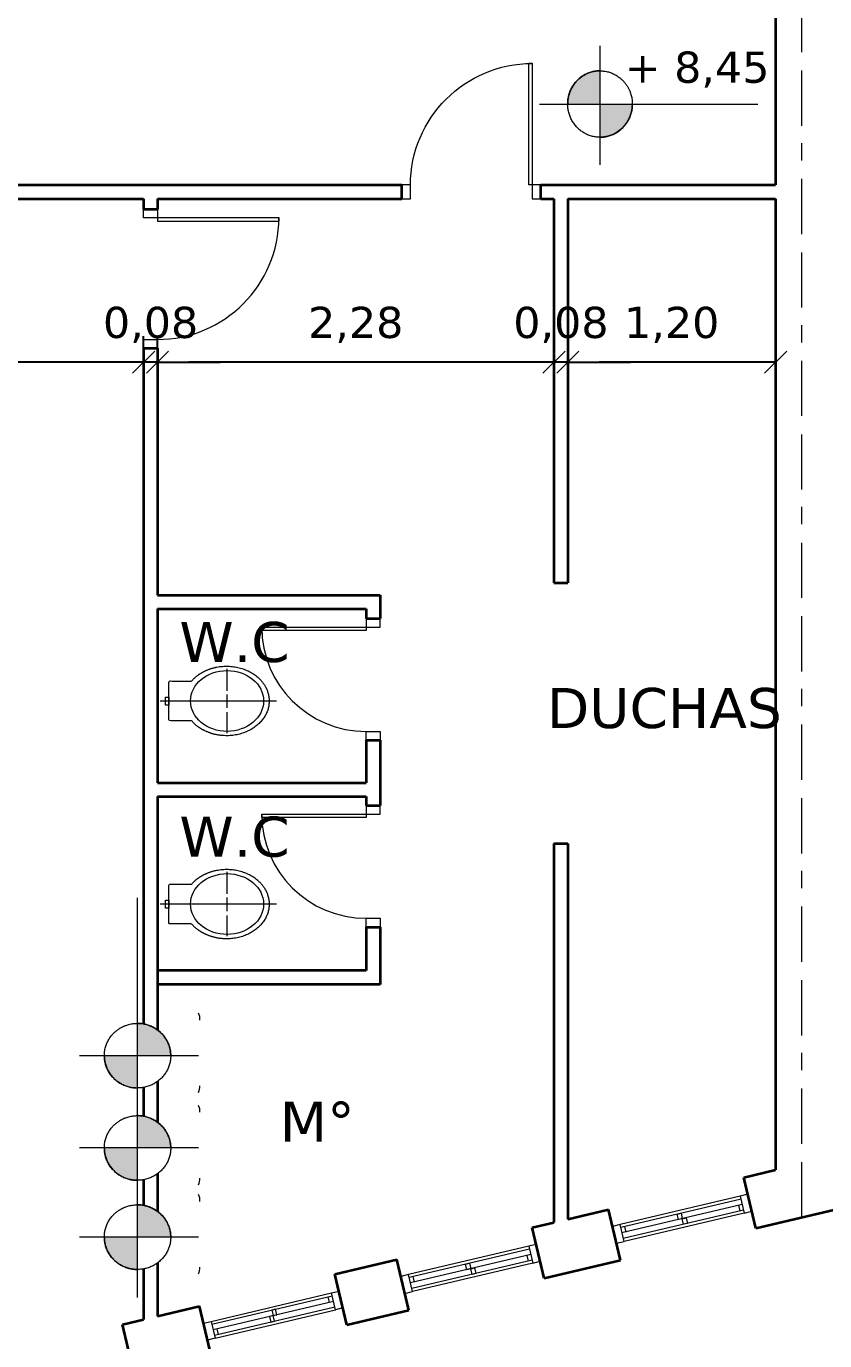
# Model space of a CAD drawing. Header units: metres. Extents: x -163 to 91, y -12 to 67.
# Drawn here: x -80.4 to -75.81, y -5.01 to 2.55 of the extents above; entities that cross this region are included whole.
import ezdxf

# ---------------------------------------------------------------- set-up
doc = ezdxf.new("R2010")
doc.units = ezdxf.units.M
doc.header["$LTSCALE"] = 0.508
doc.header["$PDMODE"] = 1
doc.header["$PDSIZE"] = -2
doc.linetypes.add('STYLE_07', pattern=[1.875, 0.625, -0.20828, 0.625, -0.20836, 0.06943, -0.13893])
doc.layers.get('0').update_dxf_attribs({"lineweight": 18})
for name, color, linetype, lineweight in [('CARPINTERIA', 7, 'Continuous', 13), ('Dimension', 7, 'Continuous', 5), ('Muros', 7, 'Continuous', 35), ('None', 7, 'Continuous', 5), ('Zócalo', 7, 'Continuous', 9)]:
    doc.layers.add(name, color=color, linetype=linetype, lineweight=lineweight)
doc.styles.add('HoratioDBol', font='')
doc.styles.add('Verdana', font='verdana.ttf')
doc.styles.get('HoratioDBol').set_extended_font_data('HoratioDBol')
doc.dimstyles.new('personal', dxfattribs={"dimtxt": 0.214974, "dimasz": 0.179989, "dimexe": 0.15, "dimexo": 0.159, "dimgap": 0.001, "dimtad": 1, "dimzin": 3, "dimtxsty": 'HoratioDBol', "dimblk": 'VW_SLASH', "dimcen": 0, "dimdle": 0.001, "dimazin": 0, "dimtfac": 0.8, "dimtix": 1, "dimtmove": 0, "dimatfit": 0, "dimldrblk": 'VW_CONCAVEFILLED', "dimfxl": 0, "dimfrac": 2, "dimtolj": 1, "dimtzin": 3, "dimarcsym": 0})

# ---------------------------------------------------------------- blocks, each defined once
blk = doc.blocks.new('VE80')
at = {"layer": 'CARPINTERIA', "color": 0}
for p, q in [((-0.3545, 0.05), (0.3566, 0.05)), ((-0.3545, 0.0325), (0.3566, 0.0325)), ((-0.3322, -0.0008), (-0.3322, 0.0325)), ((0.3325, 0.0008), (0.3325, -0.0325)), ((-0.3545, -0.0008), (0.3566, -0.0008)), ((-0.3545, -0.0328), (0.3563, -0.0328)), ((-0.3545, -0.05), (0.3566, -0.05))]:
    blk.add_line(p, q, dxfattribs=at)
at = {"layer": 'CARPINTERIA', "color": 0, "flags": 128}
for points in [[(-0.3545, 0.05), (-0.3989, 0.05), (-0.3989, -0.05), (-0.3545, -0.05)], [(-0.0221, 0.0328), (0.0001, 0.0328), (0.0001, 0), (-0.0221, 0)], [(0.0001, 0), (0.0223, 0), (0.0223, -0.0328), (0.0001, -0.0328)], [(0.4011, 0.05), (0.3566, 0.05), (0.3566, -0.05), (0.4011, -0.05)]]:
    blk.add_lwpolyline(points, close=True, dxfattribs=at)
blk = doc.blocks.new('P 0.80 (0.10)')
at = {"layer": 'CARPINTERIA', "color": 0, "flags": 128}
for points in [[(-0.33, 0.739), (-0.35, 0.739), (-0.35, 0.04), (-0.33, 0.04)], [(-0.4, 0.0395), (-0.35, 0.0395), (-0.35, -0.0405), (-0.4, -0.0405)], [(0.35, 0.0395), (0.4, 0.0395), (0.4, -0.0405), (0.35, -0.0405)]]:
    blk.add_lwpolyline(points, close=True, dxfattribs=at)
at = {"layer": 'CARPINTERIA', "color": 0}
blk.add_arc((-0.35, 0.038), 0.7, 0, 90, dxfattribs=at)
blk = doc.blocks.new('Group')
at = {"color": 0, "linetype": 'Continuous', "lineweight": 20}
blk.add_wipeout([(0.135, 0.4615), (0.1341, 0.4628), (0.1332, 0.4641), (0.1322, 0.4653), (0.1313, 0.4666), (0.1304, 0.4679), (0.1294, 0.4691), (0.1285, 0.4703), (0.1275, 0.4716), (0.1265, 0.4728), (0.1255, 0.474), (0.1245, 0.4752), (0.1235, 0.4763), (0.1225, 0.4775), (0.1215, 0.4787), (0.1205, 0.4798), (0.1195, 0.481), (0.1184, 0.4821), (0.1174, 0.4832), (0.1163, 0.4843), (0.1153, 0.4854), (0.1142, 0.4865), (0.1131, 0.4876), (0.112, 0.4887), (0.1109, 0.4897), (0.1098, 0.4908), (0.1087, 0.4918), (0.1076, 0.4929), (0.1065, 0.4939), (0.1053, 0.4949), (0.1042, 0.4959), (0.103, 0.4969), (0.1019, 0.4979), (0.1007, 0.4988), (0.0995, 0.4998), (0.0983, 0.5008), (0.0972, 0.5017), (0.096, 0.5026), (0.0947, 0.5036), (0.0935, 0.5045), (0.0923, 0.5054), (0.0911, 0.5063), (0.0898, 0.5071), (0.0886, 0.508), (0.0873, 0.5089), (0.0861, 0.5097), (0.0848, 0.5106), (0.0835, 0.5114), (0.0822, 0.5122), (0.0809, 0.513), (0.0796, 0.5138), (0.0783, 0.5146), (0.077, 0.5154), (0.0757, 0.5162), (0.0743, 0.5169), (0.073, 0.5177), (0.0716, 0.5184), (0.0703, 0.5192), (0.0689, 0.5199), (0.0675, 0.5206), (0.0661, 0.5213), (0.0647, 0.522), (0.0633, 0.5227), (0.0619, 0.5233), (0.0605, 0.524), (0.0591, 0.5246), (0.0577, 0.5253), (0.0562, 0.5259), (0.0548, 0.5265), (0.0534, 0.5271), (0.0519, 0.5277), (0.0505, 0.5283), (0.0491, 0.5288), (0.0476, 0.5294), (0.0462, 0.5299), (0.0447, 0.5305), (0.0433, 0.531), (0.0419, 0.5315), (0.0404, 0.5319), (0.039, 0.5324), (0.0375, 0.5329), (0.036, 0.5333), (0.0346, 0.5338), (0.0331, 0.5342), (0.0317, 0.5346), (0.0302, 0.535), (0.0287, 0.5354), (0.0273, 0.5357), (0.0258, 0.5361), (0.0243, 0.5364), (0.0229, 0.5368), (0.0214, 0.5371), (0.0199, 0.5374), (0.0184, 0.5377), (0.017, 0.538), (0.0155, 0.5382), (0.014, 0.5385), (0.0125, 0.5387), (0.011, 0.539), (0.0095, 0.5392), (0.008, 0.5394), (0.0066, 0.5396), (0.0051, 0.5398), (0.0036, 0.5399), (0.0021, 0.5401), (0.0006, 0.5402), (-0.0009, 0.5404), (-0.0024, 0.5405), (-0.004, 0.5406), (-0.0055, 0.5407), (-0.007, 0.5408), (-0.0085, 0.5408), (-0.01, 0.5409), (-0.0115, 0.5409), (-0.013, 0.5409), (-0.0146, 0.541), (-0.0161, 0.541), (-0.0176, 0.541), (-0.0191, 0.5409), (-0.0207, 0.5409), (-0.0222, 0.5408), (-0.0237, 0.5408), (-0.0253, 0.5407), (-0.0268, 0.5406), (-0.0283, 0.5405), (-0.0299, 0.5404), (-0.0314, 0.5403), (-0.033, 0.5401), (-0.0345, 0.54), (-0.036, 0.5398), (-0.0376, 0.5397), (-0.0391, 0.5395), (-0.0407, 0.5393), (-0.0422, 0.5391), (-0.0437, 0.5388), (-0.0452, 0.5386), (-0.0467, 0.5384), (-0.0482, 0.5381), (-0.0497, 0.5378), (-0.0512, 0.5376), (-0.0527, 0.5373), (-0.0542, 0.537), (-0.0557, 0.5366), (-0.0572, 0.5363), (-0.0587, 0.536), (-0.0602, 0.5356), (-0.0616, 0.5352), (-0.0631, 0.5349), (-0.0646, 0.5345), (-0.066, 0.5341), (-0.0675, 0.5337), (-0.0689, 0.5332), (-0.0704, 0.5328), (-0.0718, 0.5324), (-0.0732, 0.5319), (-0.0747, 0.5314), (-0.0761, 0.5309), (-0.0775, 0.5304), (-0.0789, 0.5299), (-0.0803, 0.5294), (-0.0817, 0.5289), (-0.0832, 0.5283), (-0.0846, 0.5278), (-0.0859, 0.5272), (-0.0873, 0.5266), (-0.0887, 0.526), (-0.0901, 0.5254), (-0.0915, 0.5248), (-0.0929, 0.5242), (-0.0942, 0.5235), (-0.0956, 0.5229), (-0.097, 0.5222), (-0.0983, 0.5215), (-0.0997, 0.5209), (-0.101, 0.5202), (-0.1023, 0.5194), (-0.1037, 0.5187), (-0.105, 0.518), (-0.1064, 0.5172), (-0.1077, 0.5165), (-0.109, 0.5157), (-0.1103, 0.5149), (-0.1116, 0.5141), (-0.1129, 0.5133), (-0.1142, 0.5125), (-0.1155, 0.5117), (-0.1168, 0.5108), (-0.1181, 0.51), (-0.1194, 0.5091), (-0.1207, 0.5082), (-0.122, 0.5073), (-0.1232, 0.5064), (-0.1245, 0.5055), (-0.1258, 0.5046), (-0.127, 0.5036), (-0.1283, 0.5027), (-0.1295, 0.5017), (-0.1307, 0.5008), (-0.1319, 0.4998), (-0.1331, 0.4988), (-0.1343, 0.4979), (-0.1355, 0.4969), (-0.1367, 0.4959), (-0.1378, 0.4949), (-0.139, 0.4938), (-0.1401, 0.4928), (-0.1413, 0.4918), (-0.1424, 0.4907), (-0.1435, 0.4897), (-0.1446, 0.4886), (-0.1457, 0.4876), (-0.1468, 0.4865), (-0.1479, 0.4854), (-0.1489, 0.4843), (-0.15, 0.4832), (-0.151, 0.4821), (-0.1521, 0.481), (-0.1531, 0.4799), (-0.1541, 0.4787), (-0.1551, 0.4776), (-0.1561, 0.4764), (-0.1571, 0.4753), (-0.1581, 0.4741), (-0.159, 0.4729), (-0.16, 0.4718), (-0.1609, 0.4706), (-0.1619, 0.4694), (-0.1628, 0.4682), (-0.1637, 0.4669), (-0.1646, 0.4657), (-0.1655, 0.4645), (-0.1664, 0.4632), (-0.1673, 0.462), (-0.1682, 0.4607), (-0.169, 0.4595), (-0.1699, 0.4582), (-0.1707, 0.4569), (-0.1716, 0.4556), (-0.1724, 0.4543), (-0.1732, 0.453), (-0.174, 0.4517), (-0.1748, 0.4504), (-0.1756, 0.449), (-0.1763, 0.4477), (-0.1771, 0.4463), (-0.1779, 0.445), (-0.1786, 0.4436), (-0.1793, 0.4422), (-0.1801, 0.4409), (-0.1808, 0.4395), (-0.1815, 0.4381), (-0.1822, 0.4367), (-0.1829, 0.4352), (-0.1835, 0.4338), (-0.1842, 0.4324), (-0.1849, 0.4309), (-0.1855, 0.4295), (-0.1861, 0.428), (-0.1868, 0.4266), (-0.1874, 0.4251), (-0.188, 0.4237), (-0.1885, 0.4222), (-0.1891, 0.4207), (-0.1897, 0.4193), (-0.1902, 0.4178), (-0.1908, 0.4163), (-0.1913, 0.4149), (-0.1918, 0.4134), (-0.1923, 0.4119), (-0.1928, 0.4104), (-0.1932, 0.4089), (-0.1937, 0.4075), (-0.1942, 0.406), (-0.1946, 0.4045), (-0.195, 0.403), (-0.1954, 0.4015), (-0.1958, 0.4), (-0.1962, 0.3985), (-0.1966, 0.397), (-0.1969, 0.3955), (-0.1973, 0.394), (-0.1976, 0.3925), (-0.1979, 0.391), (-0.1983, 0.3895), (-0.1986, 0.388), (-0.1988, 0.3864), (-0.1991, 0.3849), (-0.1994, 0.3834), (-0.1996, 0.3819), (-0.1999, 0.3804), (-0.2001, 0.3788), (-0.2003, 0.3773), (-0.2005, 0.3758), (-0.2007, 0.3742), (-0.2009, 0.3727), (-0.201, 0.3712), (-0.2012, 0.3696), (-0.2013, 0.3681), (-0.2014, 0.3665), (-0.2015, 0.365), (-0.2016, 0.3634), (-0.2017, 0.3619), (-0.2018, 0.3603), (-0.2019, 0.3588), (-0.2019, 0.3572), (-0.2019, 0.3557), (-0.202, 0.3541), (-0.202, 0.3525), (-0.202, 0.351), (-0.202, 0.3494), (-0.2019, 0.3478), (-0.2019, 0.3463), (-0.2019, 0.3447), (-0.2018, 0.3431), (-0.2017, 0.3415), (-0.2016, 0.3399), (-0.2015, 0.3384), (-0.2014, 0.3368), (-0.2013, 0.3352), (-0.2012, 0.3336), (-0.201, 0.332), (-0.2008, 0.3304), (-0.2007, 0.3288), (-0.2005, 0.3272), (-0.2003, 0.3257), (-0.2001, 0.3241), (-0.1999, 0.3225), (-0.1996, 0.321), (-0.1994, 0.3194), (-0.1991, 0.3178), (-0.1989, 0.3163), (-0.1986, 0.3147), (-0.1983, 0.3132), (-0.198, 0.3117), (-0.1977, 0.3101), (-0.1973, 0.3086), (-0.197, 0.3071), (-0.1967, 0.3055), (-0.1963, 0.304), (-0.1959, 0.3025), (-0.1955, 0.301), (-0.1951, 0.2995), (-0.1947, 0.298), (-0.1943, 0.2965), (-0.1939, 0.295), (-0.1934, 0.2935), (-0.193, 0.292), (-0.1925, 0.2906), (-0.192, 0.2891), (-0.1915, 0.2876), (-0.191, 0.2862), (-0.1905, 0.2847), (-0.19, 0.2833), (-0.1895, 0.2818), (-0.1889, 0.2804), (-0.1884, 0.2789), (-0.1878, 0.2775), (-0.1872, 0.276), (-0.1866, 0.2746), (-0.186, 0.2732), (-0.1854, 0.2718), (-0.1847, 0.2703), (-0.1841, 0.2689), (-0.1834, 0.2675), (-0.1828, 0.2661), (-0.1821, 0.2647), (-0.1814, 0.2633), (-0.1807, 0.2619), (-0.18, 0.2606), (-0.1793, 0.2592), (-0.1785, 0.2578), (-0.1778, 0.2564), (-0.177, 0.2551), (-0.1763, 0.2537), (-0.1755, 0.2523), (-0.1747, 0.251), (-0.1739, 0.2496), (-0.1731, 0.2483), (-0.1722, 0.247), (-0.1714, 0.2456), (-0.1705, 0.2443), (-0.1697, 0.243), (-0.1688, 0.2416), (-0.1679, 0.2403), (-0.167, 0.239), (-0.1661, 0.2377), (-0.1652, 0.2364), (-0.1642, 0.2351), (-0.1633, 0.2338), (-0.1624, 0.2326), (-0.1614, 0.2313), (-0.1605, 0.2301), (-0.1595, 0.2288), (-0.1585, 0.2276), (-0.1575, 0.2264), (-0.1566, 0.2252), (-0.1556, 0.224), (-0.1546, 0.2228), (-0.1535, 0.2216), (-0.1525, 0.2205), (-0.1515, 0.2193), (-0.1505, 0.2182), (-0.1494, 0.217), (-0.1484, 0.2159), (-0.1473, 0.2148), (-0.1462, 0.2137), (-0.1452, 0.2126), (-0.1441, 0.2115), (-0.143, 0.2105), (-0.1419, 0.2094), (-0.1408, 0.2083), (-0.1397, 0.2073), (-0.1386, 0.2063), (-0.1374, 0.2052), (-0.1363, 0.2042), (-0.1352, 0.2032), (-0.134, 0.2023), (-0.1328, 0.2013), (-0.1317, 0.2003), (-0.1305, 0.1993), (-0.1293, 0.1984), (-0.1281, 0.1975), (-0.1269, 0.1965), (-0.1257, 0.1956), (-0.1245, 0.1947), (-0.1233, 0.1938), (-0.122, 0.1929), (-0.1208, 0.192), (-0.1196, 0.1912), (-0.1183, 0.1903), (-0.117, 0.1895), (-0.1158, 0.1886), (-0.1145, 0.1878), (-0.1132, 0.187), (-0.1119, 0.1862), (-0.1106, 0.1854), (-0.1093, 0.1846), (-0.108, 0.1838), (-0.1067, 0.1831), (-0.1053, 0.1823), (-0.104, 0.1816), (-0.1027, 0.1808), (-0.1013, 0.1801), (-0.0999, 0.1794), (-0.0986, 0.1787), (-0.0972, 0.178), (-0.0958, 0.1773), (-0.0944, 0.1767), (-0.093, 0.176), (-0.0916, 0.1754), (-0.0902, 0.1747), (-0.0888, 0.1741), (-0.0874, 0.1735), (-0.0859, 0.1729), (-0.0845, 0.1723), (-0.0831, 0.1717), (-0.0817, 0.1712), (-0.0803, 0.1706), (-0.0788, 0.1701), (-0.0774, 0.1695), (-0.076, 0.169), (-0.0745, 0.1685), (-0.0731, 0.1681), (-0.0717, 0.1676), (-0.0702, 0.1671), (-0.0688, 0.1667), (-0.0673, 0.1662), (-0.0659, 0.1658), (-0.0644, 0.1654), (-0.063, 0.165), (-0.0615, 0.1646), (-0.0601, 0.1643), (-0.0586, 0.1639), (-0.0572, 0.1636), (-0.0557, 0.1632), (-0.0542, 0.1629), (-0.0528, 0.1626), (-0.0513, 0.1623), (-0.0498, 0.162), (-0.0484, 0.1618), (-0.0469, 0.1615), (-0.0454, 0.1613), (-0.0439, 0.161), (-0.0424, 0.1608), (-0.041, 0.1606), (-0.0395, 0.1604), (-0.038, 0.1602), (-0.0365, 0.1601), (-0.035, 0.1599), (-0.0335, 0.1598), (-0.032, 0.1596), (-0.0305, 0.1595), (-0.029, 0.1594), (-0.0275, 0.1593), (-0.026, 0.1592), (-0.0245, 0.1592), (-0.023, 0.1591), (-0.0215, 0.1591), (-0.0199, 0.1591), (-0.0184, 0.159), (-0.0169, 0.159), (-0.0154, 0.159), (-0.0139, 0.1591), (-0.0123, 0.1591), (-0.0108, 0.1592), (-0.0093, 0.1592), (-0.0077, 0.1593), (-0.0062, 0.1594), (-0.0047, 0.1595), (-0.0031, 0.1596), (-0.0016, 0.1597), (0, 0.1599), (0.0015, 0.16), (0.003, 0.1602), (0.0046, 0.1603), (0.0061, 0.1605), (0.0077, 0.1607), (0.0092, 0.1609), (0.0107, 0.1612), (0.0122, 0.1614), (0.0137, 0.1616), (0.0152, 0.1619), (0.0167, 0.1622), (0.0182, 0.1625), (0.0197, 0.1628), (0.0212, 0.1631), (0.0227, 0.1634), (0.0242, 0.1637), (0.0257, 0.1641), (0.0272, 0.1644), (0.0286, 0.1648), (0.0301, 0.1652), (0.0316, 0.1656), (0.033, 0.166), (0.0345, 0.1664), (0.0359, 0.1668), (0.0374, 0.1673), (0.0388, 0.1677), (0.0402, 0.1682), (0.0417, 0.1687), (0.0431, 0.1692), (0.0445, 0.1697), (0.0459, 0.1702), (0.0473, 0.1707), (0.0488, 0.1713), (0.0502, 0.1718), (0.0516, 0.1724), (0.0529, 0.1729), (0.0543, 0.1735), (0.0557, 0.1741), (0.0571, 0.1748), (0.0585, 0.1754), (0.0599, 0.176), (0.0612, 0.1767), (0.0626, 0.1773), (0.064, 0.178), (0.0653, 0.1787), (0.0667, 0.1794), (0.068, 0.1801), (0.0693, 0.1808), (0.0707, 0.1816), (0.072, 0.1823), (0.0734, 0.1831), (0.0747, 0.1838), (0.076, 0.1846), (0.0773, 0.1854), (0.0786, 0.1862), (0.0799, 0.1871), (0.0812, 0.1879), (0.0825, 0.1887), (0.0838, 0.1896), (0.0851, 0.1905), (0.0864, 0.1913), (0.0877, 0.1922), (0.089, 0.1931), (0.0902, 0.1941), (0.0915, 0.195), (0.0928, 0.1959), (0.094, 0.1969), (0.0953, 0.1978), (0.0965, 0.1988), (0.0977, 0.1998), (0.0989, 0.2008), (0.1001, 0.2018), (0.1013, 0.2028), (0.1025, 0.2038), (0.1037, 0.2048), (0.1048, 0.2058), (0.106, 0.2068), (0.1071, 0.2079), (0.1083, 0.2089), (0.1094, 0.21), (0.1105, 0.211), (0.1116, 0.2121), (0.1127, 0.2132), (0.1138, 0.2143), (0.1149, 0.2154), (0.116, 0.2165), (0.117, 0.2176), (0.1181, 0.2187), (0.1191, 0.2198), (0.1202, 0.221), (0.1212, 0.2221), (0.1222, 0.2232), (0.1232, 0.2244), (0.1242, 0.2256), (0.1252, 0.2268), (0.1262, 0.2279), (0.1271, 0.2291), (0.1281, 0.2303), (0.129, 0.2315), (0.13, 0.2327), (0.1309, 0.234), (0.1318, 0.2352), (0.1327, 0.2364), (0.1336, 0.2377), (0.1345, 0.2389), (0.1354, 0.2402), (0.1363, 0.2415), (0.1371, 0.2428), (0.138, 0.244), (0.1388, 0.2453), (0.1396, 0.2466), (0.1405, 0.248), (0.1413, 0.2493), (0.1421, 0.2506), (0.1429, 0.2519), (0.1437, 0.2533), (0.1444, 0.2546), (0.1452, 0.256), (0.146, 0.2574), (0.1467, 0.2587), (0.1474, 0.2601), (0.1482, 0.2615), (0.1489, 0.2629), (0.1496, 0.2643), (0.1503, 0.2658), (0.151, 0.2672), (0.1517, 0.2686), (0.1523, 0.2701), (0.153, 0.2715), (0.1536, 0.273), (0.1543, 0.2744), (0.1549, 0.2759), (0.1555, 0.2773), (0.1561, 0.2788), (0.1567, 0.2803), (0.1573, 0.2817), (0.1578, 0.2832), (0.1584, 0.2847), (0.1589, 0.2861), (0.1595, 0.2876), (0.16, 0.2891), (0.1605, 0.2906), (0.1609, 0.2921), (0.1614, 0.2935), (0.1619, 0.295), (0.1623, 0.2965), (0.1628, 0.298), (0.1632, 0.2995), (0.1636, 0.301), (0.164, 0.3025), (0.1644, 0.304), (0.1647, 0.3055), (0.1651, 0.307), (0.1654, 0.3085), (0.1658, 0.31), (0.1661, 0.3115), (0.1664, 0.313), (0.1667, 0.3146), (0.167, 0.3161), (0.1672, 0.3176), (0.1675, 0.3191), (0.1677, 0.3206), (0.168, 0.3222), (0.1682, 0.3237), (0.1684, 0.3252), (0.1686, 0.3268), (0.1688, 0.3283), (0.1689, 0.3298), (0.1691, 0.3314), (0.1692, 0.3329), (0.1694, 0.3345), (0.1695, 0.336), (0.1696, 0.3376), (0.1697, 0.3391), (0.1698, 0.3407), (0.1698, 0.3422), (0.1699, 0.3438), (0.1699, 0.3453), (0.1699, 0.3469), (0.17, 0.3485), (0.17, 0.35), (0.17, 0.3516), (0.1699, 0.3532), (0.1699, 0.3547), (0.1698, 0.3563), (0.1698, 0.3579), (0.1697, 0.3595), (0.1696, 0.3611), (0.1695, 0.3626), (0.1694, 0.3642), (0.1693, 0.3658), (0.1691, 0.3674), (0.169, 0.369), (0.1688, 0.3706), (0.1687, 0.3722), (0.1685, 0.3738), (0.1683, 0.3753), (0.1681, 0.3769), (0.1679, 0.3785), (0.1676, 0.38), (0.1674, 0.3816), (0.1671, 0.3832), (0.1669, 0.3847), (0.1666, 0.3863), (0.1663, 0.3878), (0.166, 0.3893), (0.1657, 0.3909), (0.1653, 0.3924), (0.165, 0.3939), (0.1647, 0.3954), (0.1643, 0.3969), (0.1639, 0.3984), (0.1635, 0.3999), (0.1631, 0.4014), (0.1627, 0.4029), (0.1623, 0.4044), (0.1619, 0.4059), (0.1614, 0.4074), (0.161, 0.4089), (0.1605, 0.4103), (0.16, 0.4118), (0.1595, 0.4133), (0.159, 0.4147), (0.1585, 0.4162), (0.158, 0.4176), (0.1575, 0.4191), (0.1569, 0.4205), (0.1564, 0.4219), (0.1558, 0.4234), (0.1552, 0.4248), (0.1546, 0.4262), (0.154, 0.4276), (0.1534, 0.429), (0.1527, 0.4304), (0.1521, 0.4318), (0.1514, 0.4332), (0.1508, 0.4346), (0.1501, 0.436), (0.1494, 0.4374), (0.1487, 0.4388), (0.148, 0.4402), (0.1473, 0.4415), (0.1465, 0.4429), (0.1458, 0.4442), (0.145, 0.4456), (0.1443, 0.447), (0.1435, 0.4483), (0.1427, 0.4496), (0.1419, 0.451), (0.1411, 0.4523), (0.1402, 0.4536), (0.1394, 0.455), (0.1385, 0.4563), (0.1377, 0.4576), (0.1368, 0.4589), (0.1359, 0.4602)], dxfattribs=at).dxf.layer = 'None'
at = {"layer": 'None', "linetype": 'Continuous', "lineweight": 0}
for points in [[(-0.016, 0.35), (-0.016, 0.541), (-0.0176, 0.541), (-0.0191, 0.541), (-0.0207, 0.5409), (-0.0222, 0.5409), (-0.0238, 0.5408), (-0.0253, 0.5408), (-0.0269, 0.5407), (-0.0284, 0.5406), (-0.0299, 0.5405), (-0.0315, 0.5404), (-0.033, 0.5402), (-0.0345, 0.5401), (-0.036, 0.5399), (-0.0375, 0.5398), (-0.0391, 0.5396), (-0.0406, 0.5394), (-0.0421, 0.5392), (-0.0436, 0.539), (-0.0451, 0.5388), (-0.0466, 0.5385), (-0.0481, 0.5383), (-0.0495, 0.538), (-0.051, 0.5377), (-0.0525, 0.5374), (-0.054, 0.5371), (-0.0555, 0.5368), (-0.0569, 0.5365), (-0.0584, 0.5361), (-0.0599, 0.5358), (-0.0613, 0.5354), (-0.0628, 0.535), (-0.0643, 0.5346), (-0.0657, 0.5342), (-0.0671, 0.5338), (-0.0686, 0.5334), (-0.07, 0.5329), (-0.0715, 0.5325), (-0.0729, 0.532), (-0.0743, 0.5315), (-0.0758, 0.531), (-0.0772, 0.5305), (-0.0786, 0.53), (-0.08, 0.5295), (-0.0814, 0.5289), (-0.0829, 0.5284), (-0.0843, 0.5278), (-0.0857, 0.5272), (-0.0871, 0.5267), (-0.0885, 0.5261), (-0.0899, 0.5254), (-0.0912, 0.5248), (-0.0926, 0.5242), (-0.094, 0.5235), (-0.0954, 0.5228), (-0.0968, 0.5222), (-0.0981, 0.5215), (-0.0995, 0.5208), (-0.1009, 0.5201), (-0.1022, 0.5193), (-0.1036, 0.5186), (-0.105, 0.5178), (-0.1063, 0.5171), (-0.1077, 0.5163), (-0.109, 0.5155), (-0.1103, 0.5147), (-0.1117, 0.5139), (-0.113, 0.5131), (-0.1143, 0.5122), (-0.1156, 0.5114), (-0.1169, 0.5106), (-0.1182, 0.5097), (-0.1195, 0.5088), (-0.1207, 0.508), (-0.122, 0.5071), (-0.1232, 0.5062), (-0.1245, 0.5053), (-0.1257, 0.5044), (-0.127, 0.5034), (-0.1282, 0.5025), (-0.1294, 0.5016), (-0.1306, 0.5006), (-0.1318, 0.4997), (-0.1329, 0.4987), (-0.1341, 0.4977), (-0.1353, 0.4967), (-0.1364, 0.4957), (-0.1376, 0.4947), (-0.1387, 0.4937), (-0.1398, 0.4927), (-0.141, 0.4916), (-0.1421, 0.4906), (-0.1432, 0.4896), (-0.1443, 0.4885), (-0.1454, 0.4874), (-0.1464, 0.4863), (-0.1475, 0.4853), (-0.1486, 0.4842), (-0.1496, 0.483), (-0.1506, 0.4819), (-0.1517, 0.4808), (-0.1527, 0.4797), (-0.1537, 0.4785), (-0.1547, 0.4774), (-0.1557, 0.4762), (-0.1567, 0.475), (-0.1577, 0.4738), (-0.1587, 0.4727), (-0.1596, 0.4715), (-0.1606, 0.4702), (-0.1615, 0.469), (-0.1624, 0.4678), (-0.1634, 0.4666), (-0.1643, 0.4653), (-0.1652, 0.4641), (-0.1661, 0.4628), (-0.167, 0.4615), (-0.1679, 0.4602), (-0.1687, 0.4589), (-0.1696, 0.4576), (-0.1705, 0.4563), (-0.1713, 0.455), (-0.1722, 0.4537), (-0.173, 0.4523), (-0.1738, 0.451), (-0.1746, 0.4496), (-0.1754, 0.4483), (-0.1762, 0.4469), (-0.177, 0.4455), (-0.1778, 0.4441), (-0.1785, 0.4427), (-0.1793, 0.4413), (-0.18, 0.4399), (-0.1808, 0.4385), (-0.1815, 0.4371), (-0.1822, 0.4357), (-0.1829, 0.4343), (-0.1835, 0.4329), (-0.1842, 0.4314), (-0.1849, 0.43), (-0.1855, 0.4286), (-0.1861, 0.4272), (-0.1867, 0.4257), (-0.1873, 0.4243), (-0.1879, 0.4228), (-0.1885, 0.4214), (-0.1891, 0.42), (-0.1896, 0.4185), (-0.1902, 0.4171), (-0.1907, 0.4156), (-0.1912, 0.4141), (-0.1917, 0.4127), (-0.1922, 0.4112), (-0.1927, 0.4097), (-0.1932, 0.4083), (-0.1936, 0.4068), (-0.1941, 0.4053), (-0.1945, 0.4038), (-0.1949, 0.4024), (-0.1954, 0.4009), (-0.1958, 0.3994), (-0.1961, 0.3979), (-0.1965, 0.3964), (-0.1969, 0.3949), (-0.1972, 0.3934), (-0.1976, 0.3919), (-0.1979, 0.3904), (-0.1982, 0.3889), (-0.1985, 0.3873), (-0.1988, 0.3858), (-0.199, 0.3843), (-0.1993, 0.3828), (-0.1996, 0.3812), (-0.1998, 0.3797), (-0.2, 0.3782), (-0.2002, 0.3766), (-0.2004, 0.3751), (-0.2006, 0.3735), (-0.2008, 0.372), (-0.201, 0.3705), (-0.2011, 0.3689), (-0.2013, 0.3673), (-0.2014, 0.3658), (-0.2015, 0.3642), (-0.2016, 0.3626), (-0.2017, 0.3611), (-0.2018, 0.3595), (-0.2018, 0.3579), (-0.2019, 0.3563), (-0.2019, 0.3548), (-0.202, 0.3532), (-0.202, 0.3516), (-0.202, 0.35)], [(-0.016, 0.35), (-0.016, 0.159), (-0.0144, 0.159), (-0.0129, 0.159), (-0.0113, 0.1591), (-0.0098, 0.1591), (-0.0082, 0.1592), (-0.0067, 0.1592), (-0.0051, 0.1593), (-0.0036, 0.1594), (-0.0021, 0.1595), (-0.0005, 0.1596), (0.001, 0.1598), (0.0025, 0.1599), (0.004, 0.1601), (0.0055, 0.1602), (0.0071, 0.1604), (0.0086, 0.1606), (0.0101, 0.1608), (0.0116, 0.161), (0.0131, 0.1612), (0.0146, 0.1615), (0.0161, 0.1617), (0.0175, 0.162), (0.019, 0.1623), (0.0205, 0.1626), (0.022, 0.1629), (0.0235, 0.1632), (0.0249, 0.1635), (0.0264, 0.1639), (0.0279, 0.1642), (0.0293, 0.1646), (0.0308, 0.165), (0.0323, 0.1654), (0.0337, 0.1658), (0.0351, 0.1662), (0.0366, 0.1666), (0.038, 0.1671), (0.0395, 0.1675), (0.0409, 0.168), (0.0423, 0.1685), (0.0438, 0.169), (0.0452, 0.1695), (0.0466, 0.17), (0.048, 0.1705), (0.0494, 0.1711), (0.0509, 0.1716), (0.0523, 0.1722), (0.0537, 0.1728), (0.0551, 0.1733), (0.0565, 0.1739), (0.0579, 0.1746), (0.0592, 0.1752), (0.0606, 0.1758), (0.062, 0.1765), (0.0634, 0.1772), (0.0648, 0.1778), (0.0661, 0.1785), (0.0675, 0.1792), (0.0689, 0.1799), (0.0702, 0.1807), (0.0716, 0.1814), (0.073, 0.1822), (0.0743, 0.1829), (0.0757, 0.1837), (0.077, 0.1845), (0.0783, 0.1853), (0.0797, 0.1861), (0.081, 0.1869), (0.0823, 0.1878), (0.0836, 0.1886), (0.0849, 0.1894), (0.0862, 0.1903), (0.0875, 0.1912), (0.0887, 0.192), (0.09, 0.1929), (0.0912, 0.1938), (0.0925, 0.1947), (0.0937, 0.1956), (0.095, 0.1966), (0.0962, 0.1975), (0.0974, 0.1984), (0.0986, 0.1994), (0.0998, 0.2003), (0.1009, 0.2013), (0.1021, 0.2023), (0.1033, 0.2033), (0.1044, 0.2043), (0.1056, 0.2053), (0.1067, 0.2063), (0.1078, 0.2073), (0.109, 0.2084), (0.1101, 0.2094), (0.1112, 0.2104), (0.1123, 0.2115), (0.1134, 0.2126), (0.1144, 0.2137), (0.1155, 0.2147), (0.1166, 0.2158), (0.1176, 0.217), (0.1186, 0.2181), (0.1197, 0.2192), (0.1207, 0.2203), (0.1217, 0.2215), (0.1227, 0.2226), (0.1237, 0.2238), (0.1247, 0.225), (0.1257, 0.2262), (0.1267, 0.2273), (0.1276, 0.2285), (0.1286, 0.2298), (0.1295, 0.231), (0.1304, 0.2322), (0.1314, 0.2334), (0.1323, 0.2347), (0.1332, 0.2359), (0.1341, 0.2372), (0.135, 0.2385), (0.1359, 0.2398), (0.1367, 0.2411), (0.1376, 0.2424), (0.1385, 0.2437), (0.1393, 0.245), (0.1402, 0.2463), (0.141, 0.2477), (0.1418, 0.249), (0.1426, 0.2504), (0.1434, 0.2517), (0.1442, 0.2531), (0.145, 0.2545), (0.1458, 0.2559), (0.1465, 0.2573), (0.1473, 0.2587), (0.148, 0.2601), (0.1488, 0.2615), (0.1495, 0.2629), (0.1502, 0.2643), (0.1509, 0.2657), (0.1515, 0.2671), (0.1522, 0.2686), (0.1529, 0.27), (0.1535, 0.2714), (0.1541, 0.2728), (0.1547, 0.2743), (0.1553, 0.2757), (0.1559, 0.2772), (0.1565, 0.2786), (0.1571, 0.28), (0.1576, 0.2815), (0.1582, 0.2829), (0.1587, 0.2844), (0.1592, 0.2859), (0.1597, 0.2873), (0.1602, 0.2888), (0.1607, 0.2903), (0.1612, 0.2917), (0.1616, 0.2932), (0.1621, 0.2947), (0.1625, 0.2962), (0.1629, 0.2976), (0.1634, 0.2991), (0.1638, 0.3006), (0.1641, 0.3021), (0.1645, 0.3036), (0.1649, 0.3051), (0.1652, 0.3066), (0.1656, 0.3081), (0.1659, 0.3096), (0.1662, 0.3111), (0.1665, 0.3127), (0.1668, 0.3142), (0.167, 0.3157), (0.1673, 0.3172), (0.1676, 0.3188), (0.1678, 0.3203), (0.168, 0.3218), (0.1682, 0.3234), (0.1684, 0.3249), (0.1686, 0.3265), (0.1688, 0.328), (0.169, 0.3295), (0.1691, 0.3311), (0.1693, 0.3327), (0.1694, 0.3342), (0.1695, 0.3358), (0.1696, 0.3374), (0.1697, 0.3389), (0.1698, 0.3405), (0.1698, 0.3421), (0.1699, 0.3437), (0.1699, 0.3452), (0.17, 0.3468), (0.17, 0.3484), (0.17, 0.35)]]:
    blk.add_hatch(color=7, dxfattribs=at).paths.add_polyline_path(points)
at = {"layer": 'None', "color": 0, "linetype": 'Continuous', "lineweight": 20}
for p, q in [((-0.016, 0), (-0.016, 0.684)), ((-0.364, 0.35), (0.892, 0.35))]:
    blk.add_line(p, q, dxfattribs=at)
for points in [[(0.135, 0.4615), (0.106, 0.503), (0.015, 0.545), (-0.084, 0.535), (-0.165, 0.476), (-0.206, 0.383), (-0.196, 0.281), (-0.138, 0.197), (-0.048, 0.155), (0.051, 0.165), (0.132, 0.225), (0.174, 0.318), (0.164, 0.42), (0.135, 0.4615)], [(-0.016, 0.541), (-0.066, 0.541), (-0.152, 0.49), (-0.202, 0.401), (-0.202, 0.35)], [(-0.016, 0.159), (0.034, 0.159), (0.12, 0.21), (0.17, 0.299), (0.17, 0.35)]]:
    blk.add_open_spline(points, degree=2, dxfattribs=at)
blk = doc.blocks.new('nivel')
at = {"layer": 'None', "color": 0}
blk.add_blockref('Group', (0, 0), dxfattribs=at)
blk = doc.blocks.new('inodoro 0.58 x 0.35')
at = {"layer": 'None', "color": 0}
blk.add_line((0, -0.7), (0, -0.03), dxfattribs=at)
at = {"layer": 'None', "color": 0, "linetype": 'Continuous', "lineweight": 9}
for p, q in [((-0.184, -0.415), (-0.064, -0.415)), ((-0.039, -0.415), (0.039, -0.415)), ((0.06, -0.415), (0.186, -0.415))]:
    blk.add_line(p, q, dxfattribs=at)
at = {"layer": 'None', "color": 0}
blk.add_lwpolyline([(-0.023, -0.06), (0.023, -0.06), (0.023, -0.08), (-0.023, -0.08)], close=True, dxfattribs=at)
blk.add_ellipse((0.001, -0.415), major_axis=(0, 0.21), ratio=0.833333, dxfattribs=at)
blk.add_open_spline([(0.101, -0.6245), (0.147, -0.592), (0.201, -0.478), (0.201, -0.347), (0.174, -0.29), (0.152, -0.242), (0.115, -0.211), (0.115, -0.1455), (0.115, -0.08), (0.001, -0.08), (-0.113, -0.08), (-0.113, -0.1455), (-0.113, -0.211), (-0.15, -0.242), (-0.172, -0.29), (-0.199, -0.347), (-0.199, -0.478), (-0.145, -0.592), (-0.053, -0.657), (0.055, -0.657), (0.101, -0.6245)], degree=2, knots=[0, 0, 0, 1, 2, 3, 3, 4, 4, 5, 5, 6, 6, 7, 7, 8, 8, 9, 10, 11, 12, 13, 13, 13], dxfattribs=at)
blk = doc.blocks.new('p4 (0.70 (2D)')
at = {"layer": 'CARPINTERIA', "color": 0, "flags": 128}
for points in [[(0.28, 0.64), (0.3, 0.64), (0.3, 0.04), (0.28, 0.04)], [(-0.3, 0.04), (-0.3, -0.04), (-0.35, -0.04), (-0.35, 0.04)], [(0.3, 0.04), (0.3, -0.04), (0.35, -0.04), (0.35, 0.04)]]:
    blk.add_lwpolyline(points, close=True, dxfattribs=at)
at = {"layer": 'CARPINTERIA', "color": 0}
blk.add_arc((0.3, 0.0408), 0.6, 90, 180, dxfattribs=at)
blk = doc.blocks.new('Mingitorio')
at = {"layer": 'None'}
blk.add_blockref('Group', (0, 0), dxfattribs=at)
for centre, radius, start, end in [((-0.195, 0.06), 0.0685, 241.18921, 275.04368), ((0.195, 0.06), 0.0693, 265.03026, 299.13334)]:
    blk.add_arc(centre, radius, start, end, dxfattribs=at)
blk = doc.blocks.new('VW_SLASH')
at = {"color": 0, "linetype": 'ByBlock', "lineweight": -2}
blk.add_line((0, 0), (-1, 0), dxfattribs=at)
at = {"layer": 'Zócalo', "color": 0}
blk.add_lwpolyline([(0.354, 0.354), (-0.354, -0.354)], dxfattribs=at)
blk = doc.blocks.new('*D311')
at = {"layer": 'Defpoints', "color": 0, "lineweight": 0, "transparency": 16777216}
for p in [(-84.1235, 0.62), (-79.7235, 0.35), (-84.1235, 0.2014)]:
    blk.add_point(p, dxfattribs=at)
at = {"layer": 'Dimension', "color": 0, "lineweight": -2, "transparency": 16777216}
for p, q in [((-84.1235, 0.3604), (-84.1235, 0.77)), ((-79.7235, 0.509), (-79.7235, 0.77)), ((-79.9035, 0.62), (-83.9435, 0.62))]:
    blk.add_line(p, q, dxfattribs=at)
at = {"layer": 'Dimension', "color": 0, "lineweight": -2, "transparency": 16777216, "xscale": 0.179989013671875, "yscale": 0.179989013671875, "zscale": 0.179989013671875, "rotation": 180}
blk.add_blockref('VW_SLASH', (-84.1235, 0.62), dxfattribs=at)
at = {"layer": 'Dimension', "color": 0, "lineweight": -2, "transparency": 16777216, "xscale": 0.179989013671875, "yscale": 0.179989013671875, "zscale": 0.179989013671875}
blk.add_blockref('VW_SLASH', (-79.7235, 0.62), dxfattribs=at)
at = {"layer": 'Dimension', "color": 0, "transparency": 16777216, "insert": (-81.9235, 0.8338), "char_height": 0.17942, "attachment_point": 5, "style": 'Verdana'}
blk.add_mtext('\\A1;4,40', dxfattribs=at)
blk = doc.blocks.new('VW_CONCAVEFILLED')
at = {"linetype": 'ByBlock', "lineweight": 0}
blk.add_hatch(color=0, dxfattribs=at).paths.add_polyline_path([(-1.111, 0.298), (-1.079, 0.28), (-1.046, 0.263), (-1.013, 0.247), (-0.98, 0.231), (-0.947, 0.216), (-0.914, 0.201), (-0.88, 0.187), (-0.847, 0.173), (-0.813, 0.16), (-0.779, 0.147), (-0.745, 0.135), (-0.711, 0.123), (-0.677, 0.112), (-0.643, 0.101), (-0.608, 0.091), (-0.574, 0.082), (-0.539, 0.073), (-0.504, 0.064), (-0.469, 0.056), (-0.434, 0.049), (-0.398, 0.042), (-0.363, 0.035), (-0.327, 0.029), (-0.291, 0.024), (-0.255, 0.019), (-0.219, 0.015), (-0.183, 0.011), (-0.147, 0.008), (-0.11, 0.005), (-0.074, 0.003), (-0.037, 0.001), (0, 0), (-0.037, -0.001), (-0.074, -0.003), (-0.11, -0.005), (-0.147, -0.008), (-0.183, -0.011), (-0.219, -0.015), (-0.255, -0.019), (-0.291, -0.024), (-0.327, -0.029), (-0.363, -0.035), (-0.398, -0.042), (-0.434, -0.049), (-0.469, -0.056), (-0.504, -0.064), (-0.539, -0.073), (-0.574, -0.082), (-0.608, -0.091), (-0.643, -0.101), (-0.677, -0.112), (-0.711, -0.123), (-0.745, -0.135), (-0.779, -0.147), (-0.813, -0.16), (-0.847, -0.173), (-0.88, -0.187), (-0.914, -0.201), (-0.947, -0.216), (-0.98, -0.231), (-1.013, -0.247), (-1.046, -0.263), (-1.079, -0.28), (-1.111, -0.298), (-1.097, -0.282), (-1.085, -0.267), (-1.072, -0.25), (-1.061, -0.233), (-1.051, -0.215), (-1.041, -0.197), (-1.032, -0.179), (-1.024, -0.16), (-1.017, -0.141), (-1.011, -0.121), (-1.006, -0.101), (-1.001, -0.081), (-0.998, -0.061), (-0.996, -0.041), (-0.994, -0.02), (-0.994, 0), (-0.994, 0.02), (-0.996, 0.041), (-0.998, 0.061), (-1.001, 0.081), (-1.006, 0.101), (-1.011, 0.121), (-1.017, 0.141), (-1.024, 0.16), (-1.032, 0.179), (-1.041, 0.197), (-1.051, 0.215), (-1.061, 0.233), (-1.072, 0.25), (-1.085, 0.267), (-1.097, 0.282)])
at = {"layer": 'Zócalo', "color": 0}
blk.add_lwpolyline([(-1.111, 0.298), (-1.079, 0.28), (-1.046, 0.263), (-1.013, 0.247), (-0.98, 0.231), (-0.947, 0.216), (-0.914, 0.201), (-0.88, 0.187), (-0.847, 0.173), (-0.813, 0.16), (-0.779, 0.147), (-0.745, 0.135), (-0.711, 0.123), (-0.677, 0.112), (-0.643, 0.101), (-0.608, 0.091), (-0.574, 0.082), (-0.539, 0.073), (-0.504, 0.064), (-0.469, 0.056), (-0.434, 0.049), (-0.398, 0.042), (-0.363, 0.035), (-0.327, 0.029), (-0.291, 0.024), (-0.255, 0.019), (-0.219, 0.015), (-0.183, 0.011), (-0.147, 0.008), (-0.11, 0.005), (-0.074, 0.003), (-0.037, 0.001), (0, 0), (-0.037, -0.001), (-0.074, -0.003), (-0.11, -0.005), (-0.147, -0.008), (-0.183, -0.011), (-0.219, -0.015), (-0.255, -0.019), (-0.291, -0.024), (-0.327, -0.029), (-0.363, -0.035), (-0.398, -0.042), (-0.434, -0.049), (-0.469, -0.056), (-0.504, -0.064), (-0.539, -0.073), (-0.574, -0.082), (-0.608, -0.091), (-0.643, -0.101), (-0.677, -0.112), (-0.711, -0.123), (-0.745, -0.135), (-0.779, -0.147), (-0.813, -0.16), (-0.847, -0.173), (-0.88, -0.187), (-0.914, -0.201), (-0.947, -0.216), (-0.98, -0.231), (-1.013, -0.247), (-1.046, -0.263), (-1.079, -0.28), (-1.111, -0.298), (-1.097, -0.282), (-1.085, -0.267), (-1.072, -0.25), (-1.061, -0.233), (-1.051, -0.215), (-1.041, -0.197), (-1.032, -0.179), (-1.024, -0.16), (-1.017, -0.141), (-1.011, -0.121), (-1.006, -0.101), (-1.001, -0.081), (-0.998, -0.061), (-0.996, -0.041), (-0.994, -0.02), (-0.994, 0), (-0.994, 0.02), (-0.996, 0.041), (-0.998, 0.061), (-1.001, 0.081), (-1.006, 0.101), (-1.011, 0.121), (-1.017, 0.141), (-1.024, 0.16), (-1.032, 0.179), (-1.041, 0.197), (-1.051, 0.215), (-1.061, 0.233), (-1.072, 0.25), (-1.085, 0.267), (-1.097, 0.282)], close=True, dxfattribs=at)
blk = doc.blocks.new('*D312')
at = {"layer": 'Defpoints', "color": 0, "lineweight": 0, "transparency": 16777216}
for p in [(-79.7235, 0.62), (-79.7235, 0.35), (-79.6435, 0.36)]:
    blk.add_point(p, dxfattribs=at)
at = {"layer": 'Dimension', "color": 0, "lineweight": -2, "transparency": 16777216}
for p, q in [((-79.7235, 0.509), (-79.7235, 0.77)), ((-79.6435, 0.519), (-79.6435, 0.77)), ((-79.9035, 0.62), (-80.0835, 0.62)), ((-79.6435, 0.62), (-79.7235, 0.62)), ((-79.4635, 0.62), (-79.2836, 0.62))]:
    blk.add_line(p, q, dxfattribs=at)
at = {"layer": 'Dimension', "color": 0, "lineweight": -2, "transparency": 16777216, "xscale": 0.179989013671875, "yscale": 0.179989013671875, "zscale": 0.179989013671875}
blk.add_blockref('VW_SLASH', (-79.7235, 0.62), dxfattribs=at)
at = {"layer": 'Dimension', "color": 0, "lineweight": -2, "transparency": 16777216, "xscale": 0.179989013671875, "yscale": 0.179989013671875, "zscale": 0.179989013671875, "rotation": 180}
blk.add_blockref('VW_SLASH', (-79.6435, 0.62), dxfattribs=at)
at = {"layer": 'Dimension', "color": 0, "transparency": 16777216, "insert": (-79.6835, 0.8341), "char_height": 0.17942, "attachment_point": 5, "style": 'Verdana'}
blk.add_mtext('\\A1;0,08', dxfattribs=at)
blk = doc.blocks.new('*D313')
at = {"layer": 'Defpoints', "color": 0, "lineweight": 0, "transparency": 16777216}
for p in [(-79.6435, 0.62), (-77.3635, 0.455), (-79.6435, 0.36)]:
    blk.add_point(p, dxfattribs=at)
at = {"layer": 'Dimension', "color": 0, "lineweight": -2, "transparency": 16777216}
for p, q in [((-79.6435, 0.519), (-79.6435, 0.77)), ((-77.3635, 0.614), (-77.3635, 0.77)), ((-77.5435, 0.62), (-79.4635, 0.62))]:
    blk.add_line(p, q, dxfattribs=at)
at = {"layer": 'Dimension', "color": 0, "lineweight": -2, "transparency": 16777216, "xscale": 0.179989013671875, "yscale": 0.179989013671875, "zscale": 0.179989013671875, "rotation": 180}
blk.add_blockref('VW_SLASH', (-79.6435, 0.62), dxfattribs=at)
at = {"layer": 'Dimension', "color": 0, "lineweight": -2, "transparency": 16777216, "xscale": 0.179989013671875, "yscale": 0.179989013671875, "zscale": 0.179989013671875}
blk.add_blockref('VW_SLASH', (-77.3635, 0.62), dxfattribs=at)
at = {"layer": 'Dimension', "color": 0, "transparency": 16777216, "insert": (-78.5035, 0.8341), "char_height": 0.17942, "attachment_point": 5, "style": 'Verdana'}
blk.add_mtext('\\A1;2,28', dxfattribs=at)
blk = doc.blocks.new('*D314')
at = {"layer": 'Defpoints', "color": 0, "lineweight": 0, "transparency": 16777216}
for p in [(-77.3635, 0.62), (-77.3635, 0.455), (-77.2835, 0.345)]:
    blk.add_point(p, dxfattribs=at)
at = {"layer": 'Dimension', "color": 0, "lineweight": -2, "transparency": 16777216}
for p, q in [((-77.3635, 0.614), (-77.3635, 0.77)), ((-77.2835, 0.504), (-77.2835, 0.77)), ((-77.5435, 0.62), (-77.7235, 0.62)), ((-77.2835, 0.62), (-77.3635, 0.62)), ((-77.1035, 0.62), (-76.9236, 0.62))]:
    blk.add_line(p, q, dxfattribs=at)
at = {"layer": 'Dimension', "color": 0, "lineweight": -2, "transparency": 16777216, "xscale": 0.179989013671875, "yscale": 0.179989013671875, "zscale": 0.179989013671875}
blk.add_blockref('VW_SLASH', (-77.3635, 0.62), dxfattribs=at)
at = {"layer": 'Dimension', "color": 0, "lineweight": -2, "transparency": 16777216, "xscale": 0.179989013671875, "yscale": 0.179989013671875, "zscale": 0.179989013671875, "rotation": 180}
blk.add_blockref('VW_SLASH', (-77.2835, 0.62), dxfattribs=at)
at = {"layer": 'Dimension', "color": 0, "transparency": 16777216, "insert": (-77.3235, 0.8341), "char_height": 0.17942, "attachment_point": 5, "style": 'Verdana'}
blk.add_mtext('\\A1;0,08', dxfattribs=at)
blk = doc.blocks.new('*D315')
at = {"layer": 'Defpoints', "color": 0, "lineweight": 0, "transparency": 16777216}
for p in [(-77.2835, 0.62), (-76.0885, 0.38), (-77.2835, 0.345)]:
    blk.add_point(p, dxfattribs=at)
at = {"layer": 'Dimension', "color": 0, "lineweight": -2, "transparency": 16777216}
for p, q in [((-77.2835, 0.504), (-77.2835, 0.77)), ((-76.0885, 0.539), (-76.0885, 0.77)), ((-76.2685, 0.62), (-77.1035, 0.62))]:
    blk.add_line(p, q, dxfattribs=at)
at = {"layer": 'Dimension', "color": 0, "lineweight": -2, "transparency": 16777216, "xscale": 0.179989013671875, "yscale": 0.179989013671875, "zscale": 0.179989013671875, "rotation": 180}
blk.add_blockref('VW_SLASH', (-77.2835, 0.62), dxfattribs=at)
at = {"layer": 'Dimension', "color": 0, "lineweight": -2, "transparency": 16777216, "xscale": 0.179989013671875, "yscale": 0.179989013671875, "zscale": 0.179989013671875}
blk.add_blockref('VW_SLASH', (-76.0885, 0.62), dxfattribs=at)
at = {"layer": 'Dimension', "color": 0, "transparency": 16777216, "insert": (-76.686, 0.8339), "char_height": 0.17942, "attachment_point": 5, "style": 'Verdana'}
blk.add_mtext('\\A1;1,20', dxfattribs=at)

msp = doc.modelspace()

# ---------------------------------------------------------------- linework, layer by layer
at = {"layer": 'Muros'}
for p, q in [((-76.0885, 3.62), (-76.0885, 1.64)), ((-84.3385, 1.64), (-78.2385, 1.64)), ((-78.2385, 1.56), (-78.2385, 1.64)), ((-77.4385, 1.64), (-76.0885, 1.64)), ((-77.4385, 1.56), (-77.4385, 1.64)), ((-84.1235, 1.56), (-79.7235, 1.56)), ((-79.7235, 1.56), (-79.7235, 1.5)), ((-79.6435, 1.56), (-78.2385, 1.56)), ((-79.6435, 1.56), (-79.6435, 1.5)), ((-77.4385, 1.56), (-77.3635, 1.56)), ((-77.3635, 1.56), (-77.3635, -0.65)), ((-77.2835, 1.56), (-77.2835, -0.65)), ((-77.2835, 1.56), (-76.0885, 1.56)), ((-76.0885, 1.56), (-76.0885, -4.0272)), ((-79.7235, 1.5), (-79.6435, 1.5)), ((-79.7235, 0.7), (-79.7235, -4.8877)), ((-79.7235, 0.7), (-79.6435, 0.7)), ((-79.6435, 0.7), (-79.6435, -0.72)), ((-79.6435, 0.28), (-79.6435, -0.72)), ((-77.3635, -0.65), (-77.2835, -0.65)), ((-79.6435, -0.72), (-78.3635, -0.72)), ((-78.3635, -0.72), (-78.3635, -0.855)), ((-79.6435, -0.8), (-79.6435, -1.8)), ((-79.6435, -0.8), (-78.4435, -0.8)), ((-78.4435, -0.8), (-78.4435, -0.855)), ((-78.4435, -0.855), (-78.3635, -0.855)), ((-78.4435, -1.555), (-78.4435, -1.8)), ((-78.4435, -1.555), (-78.3635, -1.555)), ((-78.3635, -1.555), (-78.3635, -1.93)), ((-79.6435, -1.8), (-78.4435, -1.8)), ((-79.6435, -1.88), (-79.6435, -4.8688)), ((-79.6435, -1.88), (-78.4435, -1.88)), ((-78.4435, -1.88), (-78.4435, -1.93)), ((-78.4435, -1.93), (-78.3635, -1.93)), ((-77.3635, -2.15), (-77.3635, -4.329)), ((-77.3635, -2.15), (-77.2835, -2.15)), ((-77.2835, -2.15), (-77.2835, -4.3101)), ((-76.2023, -4.3624), (-67.1285, -2.2145)), ((-78.4435, -2.63), (-78.4435, -2.88)), ((-78.4435, -2.63), (-78.3635, -2.63)), ((-78.3635, -2.63), (-78.3635, -2.96)), ((-78.4435, -2.88), (-79.6385, -2.88)), ((-78.3635, -2.96), (-79.6385, -2.96)), ((-76.2714, -4.0705), (-76.0885, -4.0272)), ((-76.2023, -4.3624), (-76.2714, -4.0705)), ((-77.2835, -4.3101), (-77.0499, -4.2548)), ((-76.9808, -4.5467), (-77.0499, -4.2548)), ((-77.4883, -4.3586), (-77.3635, -4.329)), ((-77.4192, -4.6505), (-77.4883, -4.3586)), ((-78.6231, -4.6272), (-78.2668, -4.5429)), ((-78.1977, -4.8348), (-78.2668, -4.5429)), ((-77.4192, -4.6505), (-76.9808, -4.5467)), ((-78.5539, -4.9191), (-78.6231, -4.6272)), ((-79.6435, -4.8688), (-79.4015, -4.8115)), ((-79.3324, -5.1034), (-79.4015, -4.8115)), ((-78.5539, -4.9191), (-78.1977, -4.8348)), ((-79.8452, -4.9165), (-79.7235, -4.8877)), ((-79.7761, -5.2084), (-79.8452, -4.9165))]:
    msp.add_line(p, q, dxfattribs=at)
at = {"layer": 'None', "color": 7, "linetype": 'STYLE_07', "lineweight": 5}
msp.add_line((-75.9385, -4.3), (-75.9385, 44.36), dxfattribs=at)

# ---------------------------------------------------------------- block references
at = {"layer": 'Muros', "color": 7, "xscale": -1}
msp.add_blockref('P 0.80 (0.10)', (-77.8385, 1.6), dxfattribs=at)
at = {"layer": 'Muros', "color": 7}
for name, p, rotation in [('P 0.80 (0.10)', (-79.6835, 1.1), 270), ('p4 (0.70 (2D)', (-78.4035, -1.205), 90), ('p4 (0.70 (2D)', (-78.4035, -2.28), 90), ('VE80', (-76.625, -4.3084), 193.3179366335985)]:
    msp.add_blockref(name, p, dxfattribs=dict(at, rotation=rotation))
at = {"layer": 'None', "color": 7}
for name, p, rotation in [('inodoro 0.58 x 0.35', (-79.6585, -1.3305), 90), ('inodoro 0.58 x 0.35', (-79.6585, -2.499), 90), ('VE80', (-77.842, -4.5964), 193.3179366335985)]:
    msp.add_blockref(name, p, dxfattribs=dict(at, rotation=rotation))
at = {"layer": 'None', "color": 7, "xscale": -1, "rotation": 193.3179366335985}
msp.add_blockref('VE80', (-78.9788, -4.8655), dxfattribs=at)

# ---------------------------------------------------------------- texts
at = {"layer": 'None', "color": 7, "char_height": 0.23068, "attachment_point": 1, "line_spacing_factor": 1.003239, "style": 'Verdana'}
for s, insert in [('W.C', (-79.5184, -0.8747)), ('DUCHAS', (-77.4041, -1.2547)), ('W.C', (-79.5184, -1.9947)), ('M°', (-78.9406, -3.6347))]:
    msp.add_mtext(s, dxfattribs=dict(at, insert=insert))

# ---------------------------------------------------------------- dimensions: what is measured, and where the dimension line sits
at = {"layer": 'Dimension'}
for base, p1, p2, picture, middle in [((-84.1235, 0.62), (-79.7235, 0.35), (-84.1235, 0.2014), '*D311', (-81.9235, 0.8338)), ((-79.7235, 0.62), (-79.6435, 0.36), (-79.7235, 0.35), '*D312', (-79.6835, 0.8341)), ((-79.6435, 0.62), (-77.3635, 0.455), (-79.6435, 0.36), '*D313', (-78.5035, 0.8341)), ((-77.3635, 0.62), (-77.2835, 0.345), (-77.3635, 0.455), '*D314', (-77.3235, 0.8341)), ((-77.2835310162, 0.62), (-76.0885310162, 0.38), (-77.2835310162, 0.345), '*D315', (-76.6860310162, 0.8338700077))]:
    dim = msp.add_linear_dim(base=base, p1=p1, p2=p2, dimstyle='personal', override={"dimtxt": 0.179421, "dimgap": 0.1, "dimpost": '<>', "dimtxsty": 'Verdana', "dimtmove": 2}, dxfattribs=at)
    dim.commit()
    dim.dimension.update_dxf_attribs({"geometry": picture, "text_midpoint": middle})

# ---------------------------------------------------------------- next in the draw order: block references
at = {"layer": 'None', "color": 7}
msp.add_blockref('nivel', (-77.0825, 1.7545), dxfattribs=at)
at = {"layer": 'None', "color": 7, "rotation": 90}
msp.add_blockref('Mingitorio', (-79.4085, -4.3981), dxfattribs=at)

# ---------------------------------------------------------------- next in the draw order: block references
msp.add_blockref('Mingitorio', (-79.4085, -3.8851), dxfattribs=at)

# ---------------------------------------------------------------- next in the draw order: texts
at = {"layer": 'None', "color": 7, "insert": (-76.9565, 2.4064), "char_height": 0.17942, "attachment_point": 1, "line_spacing_factor": 1.003239, "style": 'Verdana'}
msp.add_mtext('+ 8,45', dxfattribs=at)

# ---------------------------------------------------------------- next in the draw order: block references
at = {"layer": 'None', "color": 7, "rotation": 90}
msp.add_blockref('Mingitorio', (-79.4085, -3.3542), dxfattribs=at)

doc.saveas('drawing.dxf')
